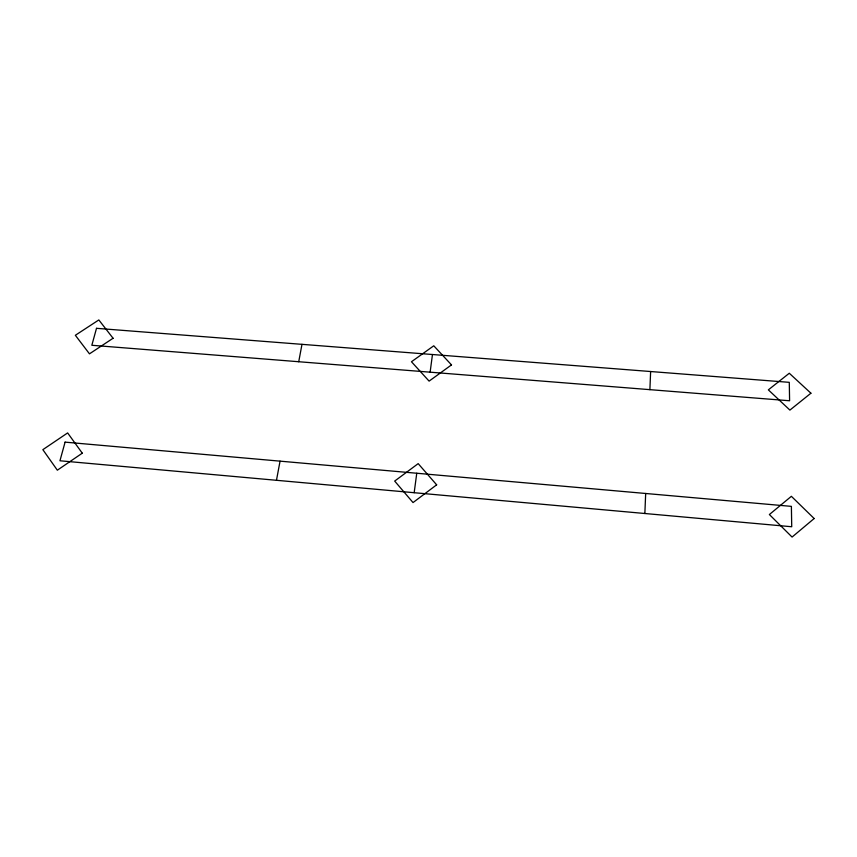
<?xml version="1.0" encoding="UTF-8"?>
<svg xmlns="http://www.w3.org/2000/svg" width="857" height="857" viewBox="0 0 857 857"><rect width="100%" height="100%" fill="white"/><g stroke="black" fill="none" stroke-linecap="round" stroke-linejoin="round"><path stroke-width="1.29" d="M644.86 513.504L645.675 493.482M649.895 389.656L650.624 371.531M414.177 492.7L416.759 473.235M430.128 372.174L432.464 354.519M276.468 480.295L280.057 461.152M298.729 361.729L301.985 344.343M65.089 442.137L59.947 460.777L791.729 526.744L791.386 506.369L65.089 442.137M96.509 328.317L91.838 345.275L789.597 400.765L789.286 382.34L96.509 328.317M814.15 518.528L792.072 537.06L769.382 514.532L791.375 496.31L814.15 518.528M810.915 393.213L789.908 410.096L768.354 389.86L789.286 373.245L810.915 393.213M436.652 484.826L413.031 502.566L394.681 481.077L418.184 463.626L436.652 484.826M451.5 364.9L429.1 381.119L411.467 361.75L433.771 345.8L451.5 364.9M82.283 453.182L57.344 470.193L42.85 449.668L67.639 432.924L82.283 453.182M113.07 338.258L89.471 353.845L75.352 335.28L98.834 319.94L113.07 338.258"/></g></svg>
